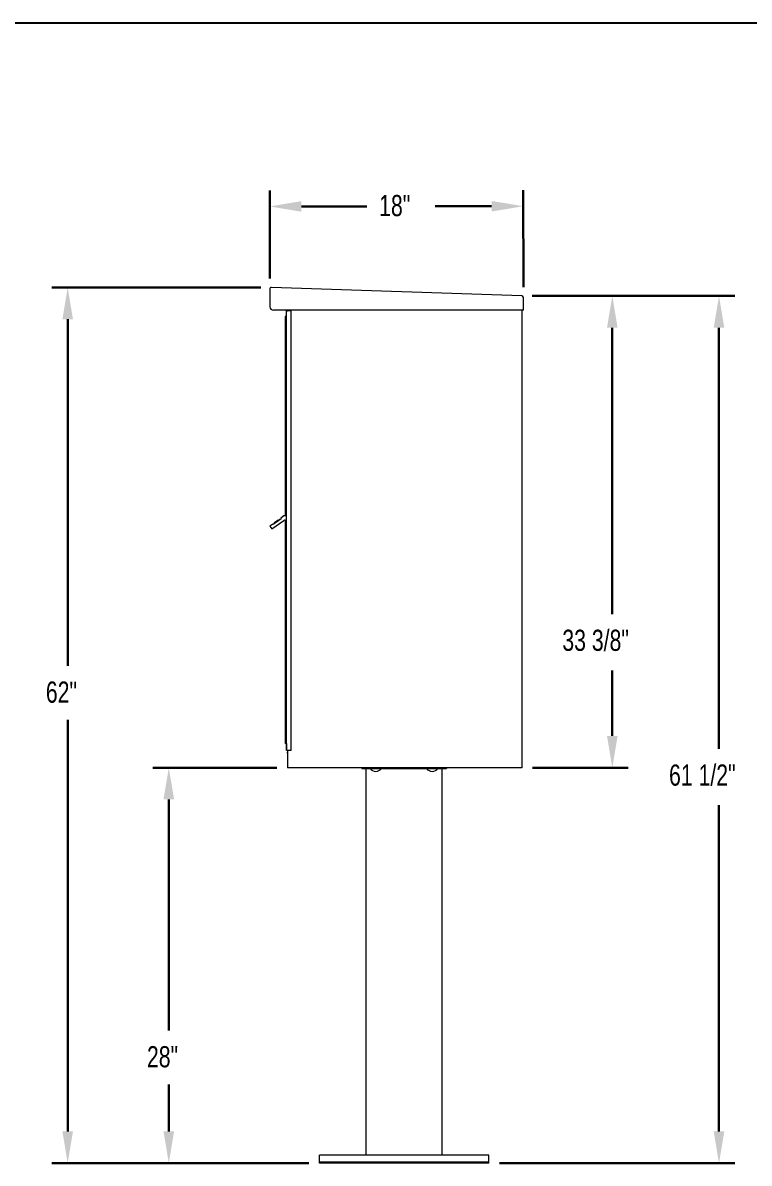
# Paper-space layout 'Layout1' of a CAD drawing. Header units: inches. Extents: x 1.4 to 42.2, y 1.7 to 32.5.
# Drawn here: x 16.85 to 29.72, y 12.28 to 32.48 of the extents above; entities that cross this region are included whole.
import ezdxf
from ezdxf.enums import TextEntityAlignment as Align

# ---------------------------------------------------------------- set-up
doc = ezdxf.new("R2010")
doc.units = ezdxf.units.IN
doc.header["$MEASUREMENT"] = 0
doc.layers.add('BORDER', color=179, linetype='Continuous')
doc.layers.add('SLD-0', color=179, linetype='Continuous')
doc.layers.add('DIM', color=179, linetype='Continuous', lineweight=30)
doc.styles.add('SLDTEXTSTYLE0', font='TXT', dxfattribs={"width": 0.821468})
doc.styles.add('SLDTEXTSTYLE5', font='TXT', dxfattribs={"width": 0.575027})
doc.styles.add('SLDTEXTSTYLE6', font='TXT', dxfattribs={"width": 0.616101})
doc.styles.add('SLDTEXTSTYLE7', font='TXT', dxfattribs={"width": 0.75})
doc.dimstyles.new('SLDDIMSTYLE1', dxfattribs={"dimtxt": 0.375, "dimasz": 0.13, "dimexe": 0, "dimexo": 0.0625, "dimgap": 0.09375, "dimtad": 0, "dimtih": 1, "dimtoh": 1, "dimdec": 0, "dimlfac": 4, "dimrnd": 1e-09, "dimzin": 12, "dimdsep": 46, "dimtxsty": 'SLDTEXTSTYLE0', "dimblk1": 'NONE', "dimblk2": 'NONE', "dimsah": 1, "dimcen": 0.09, "dimadec": 0, "dimazin": 3, "dimtfac": 1, "dimtdec": 3, "dimtofl": 0, "dimtmove": 0, "dimatfit": 3, "dimldrblk": 'NONE', "dimfxl": 0, "dimfrac": 2, "dimtolj": 1, "dimtzin": 12, "dimarcsym": 0})

# ---------------------------------------------------------------- blocks, each defined once
blk = doc.blocks.new('CUTSHEET A-SIZE BORDER')
at = {"layer": 'BORDER'}
blk.add_line((0.125, 7.825), (10.325, 7.825), dxfattribs=at)
at = {"layer": 'BORDER', "color": 179, "style": 'SLDTEXTSTYLE6', "width": 0.616101, "flags": 1}
blk.add_attdef('SHTSIZE', text='', height=0.18, dxfattribs=at).set_placement((7.6081, 4.9473), align=Align.BOTTOM_LEFT)
at = {"layer": 'BORDER', "color": 179, "style": 'SLDTEXTSTYLE5', "width": 0.575027}
for tag, height, p in [('DESC1', 0.125, (6.6112, 1.4391)), ('MODEL', 0.125, (8.8487, 0.941)), ('REV', 0.125, (10.0224, 0.941)), ('SCALE', 0.125, (9.0168, 0.696)), ('NDATE', 0.1, (9.6201, 0.6784)), ('DRWNO', 0.125, (8.8746, 0.2997))]:
    blk.add_attdef(tag, text='', height=height, dxfattribs=at).set_placement(p, align=Align.BOTTOM_LEFT)
at = {"layer": 'BORDER', "color": 179, "flags": 1}
for tag in ['ECN_DSC', 'REVRELDT', 'RAPPDATE', 'RAPPBY', 'LDATE', 'REVBY']:
    blk.add_attdef(tag, (0, 0), '', height=1, dxfattribs=at)
at = {"layer": 'BORDER', "color": 179}
for tag in ['DESC2', 'NDWNBY']:
    blk.add_attdef(tag, (0, 0), '', height=1, dxfattribs=at)
blk = doc.blocks.new('_D_20')
at = {"layer": 'DIM'}
for p, q in [((21.355, 19.285), (19.16, 19.285)), ((19.441, 18.722), (19.441, 14.629)), ((19.441, 12.842), (19.441, 13.673)), ((21.921, 12.28), (19.16, 12.28))]:
    blk.add_line(p, q, dxfattribs=at)
for points in [[(19.347, 18.722), (19.535, 18.722), (19.441, 19.285)], [(19.347, 12.842), (19.535, 12.842), (19.441, 12.28)]]:
    blk.add_solid(points, dxfattribs=at)
at = {"layer": 'DIM', "insert": (19.054, 14.353), "char_height": 0.375, "attachment_point": 1, "style": 'SLDTEXTSTYLE7'}
blk.add_mtext('28"', dxfattribs=at)
blk = doc.blocks.new('_NONE')
blk = doc.blocks.new('_D_21')
at = {"layer": 'DIM'}
for p, q in [((21.072, 27.791), (17.369, 27.791)), ((17.65, 27.228), (17.65, 21.088)), ((17.65, 12.842), (17.65, 20.132)), ((21.921, 12.28), (17.369, 12.28))]:
    blk.add_line(p, q, dxfattribs=at)
for points in [[(17.556, 27.228), (17.744, 27.228), (17.65, 27.791)], [(17.556, 12.842), (17.744, 12.842), (17.65, 12.28)]]:
    blk.add_solid(points, dxfattribs=at)
at = {"layer": 'DIM', "insert": (17.263, 20.811), "char_height": 0.375, "attachment_point": 1, "style": 'SLDTEXTSTYLE7'}
blk.add_mtext('62"', dxfattribs=at)
blk = doc.blocks.new('_D_22')
at = {"layer": 'DIM'}
for p, q in [((21.229, 27.948), (21.228, 29.507)), ((25.722, 27.797), (25.72, 29.512)), ((21.79, 29.226), (22.946, 29.227)), ((25.158, 29.23), (24.162, 29.229))]:
    blk.add_line(p, q, dxfattribs=at)
for points in [[(21.79, 29.32), (21.79, 29.132), (21.228, 29.226)], [(25.158, 29.323), (25.158, 29.136), (25.72, 29.23)]]:
    blk.add_solid(points, dxfattribs=at)
at = {"layer": 'DIM', "insert": (23.167, 29.429), "char_height": 0.375, "attachment_point": 1, "style": 'SLDTEXTSTYLE7'}
blk.add_mtext('18"', dxfattribs=at)
blk = doc.blocks.new('_D_23')
at = {"layer": 'DIM'}
for p, q in [((25.88, 27.641), (27.578, 27.641)), ((27.297, 27.078), (27.297, 22.006)), ((27.297, 19.847), (27.297, 21.008)), ((25.885, 19.285), (27.578, 19.285))]:
    blk.add_line(p, q, dxfattribs=at)
for points in [[(27.203, 27.078), (27.391, 27.078), (27.297, 27.641)], [(27.203, 19.847), (27.391, 19.847), (27.297, 19.285)]]:
    blk.add_solid(points, dxfattribs=at)
at = {"layer": 'DIM', "insert": (26.412, 21.729), "char_height": 0.375, "attachment_point": 1, "style": 'SLDTEXTSTYLE7'}
blk.add_mtext('33 3/8"', dxfattribs=at)
blk = doc.blocks.new('_D_24')
at = {"layer": 'DIM'}
for p, q in [((25.88, 27.641), (29.468, 27.641)), ((29.187, 27.078), (29.187, 19.618)), ((29.187, 12.842), (29.187, 18.621)), ((25.296, 12.28), (29.468, 12.28))]:
    blk.add_line(p, q, dxfattribs=at)
for points in [[(29.093, 27.078), (29.281, 27.078), (29.187, 27.641)], [(29.093, 12.842), (29.281, 12.842), (29.187, 12.28)]]:
    blk.add_solid(points, dxfattribs=at)
at = {"layer": 'DIM', "insert": (28.302, 19.342), "char_height": 0.375, "attachment_point": 1, "style": 'SLDTEXTSTYLE7'}
blk.add_mtext('61 1/2"', dxfattribs=at)

psp = doc.layouts.get("Layout1")

# ---------------------------------------------------------------- linework, layer by layer
at = {"layer": 'SLD-0', "color": 179, "linetype": 'Continuous', "lineweight": 15}
for p, q in [((21.229, 27.761), (21.23, 27.45)), ((25.693, 27.641), (21.26, 27.791)), ((25.722, 27.39), (25.722, 27.611)), ((25.722, 27.39), (25.722, 27.61)), ((25.722, 27.39), (21.294, 27.391)), ((21.503, 27.277), (21.503, 23.746)), ((21.514, 27.277), (21.503, 27.277)), ((21.524, 27.277), (21.514, 27.277)), ((21.523, 27.291), (21.523, 27.37)), ((21.524, 19.59), (21.524, 27.377)), ((21.531, 27.377), (21.524, 27.377)), ((21.524, 27.377), (21.524, 27.377)), ((21.524, 27.377), (21.537, 27.377)), ((21.598, 27.377), (21.531, 27.377)), ((21.537, 27.377), (21.545, 27.377)), ((21.545, 27.39), (21.545, 27.377)), ((21.61, 27.377), (21.598, 27.377)), ((21.61, 19.59), (21.61, 27.377)), ((25.697, 27.39), (25.697, 19.285)), ((25.722, 27.39), (25.697, 27.39)), ((25.697, 27.39), (25.697, 27.39)), ((21.267, 23.514), (21.477, 23.663)), ((21.43, 23.694), (21.287, 23.593)), ((21.307, 23.613), (21.383, 23.667)), ((21.38, 23.671), (21.312, 23.622)), ((21.38, 23.671), (21.383, 23.667)), ((21.382, 23.673), (21.385, 23.669)), ((21.382, 23.673), (21.382, 23.672)), ((21.383, 23.667), (21.408, 23.685)), ((21.408, 23.685), (21.411, 23.681)), ((21.481, 23.743), (21.424, 23.702)), ((21.424, 23.702), (21.43, 23.694)), ((21.524, 23.746), (21.49, 23.746)), ((21.503, 23.668), (21.503, 19.715)), ((21.281, 23.601), (21.23, 23.565)), ((21.23, 23.565), (21.267, 23.514)), ((21.287, 23.593), (21.281, 23.601)), ((21.284, 23.597), (21.307, 23.613)), ((21.302, 23.616), (21.302, 23.615)), ((21.302, 23.615), (21.305, 23.611)), ((21.312, 23.622), (21.304, 23.617)), ((21.304, 23.617), (21.307, 23.613)), ((21.312, 23.622), (21.314, 23.618)), ((21.514, 19.715), (21.503, 19.715)), ((21.523, 19.715), (21.514, 19.715)), ((21.523, 19.715), (21.523, 19.683)), ((21.523, 19.715), (21.524, 19.715)), ((21.523, 19.683), (21.524, 19.683)), ((21.523, 19.676), (21.523, 19.597)), ((21.531, 19.59), (21.524, 19.59)), ((21.598, 19.59), (21.531, 19.59)), ((21.542, 19.541), (21.543, 19.551)), ((21.542, 19.541), (21.542, 19.285)), ((21.545, 19.541), (21.542, 19.541)), ((21.543, 19.551), (21.545, 19.557)), ((21.545, 19.59), (21.545, 19.285)), ((21.61, 19.59), (21.598, 19.59)), ((21.542, 19.285), (21.545, 19.285)), ((25.654, 19.285), (21.545, 19.285)), ((22.859, 19.285), (22.859, 19.27)), ((22.859, 19.27), (24.359, 19.27)), ((22.935, 12.42), (22.935, 19.27)), ((23.006, 19.27), (23.006, 19.268)), ((23.209, 19.268), (23.006, 19.268)), ((23.209, 19.268), (23.209, 19.27)), ((24.006, 19.27), (24.006, 19.268)), ((24.209, 19.268), (24.006, 19.268)), ((24.209, 19.268), (24.209, 19.27)), ((24.286, 12.42), (24.286, 19.27)), ((24.359, 19.285), (24.359, 19.27)), ((25.697, 19.285), (25.654, 19.285)), ((22.109, 12.295), (22.109, 12.42)), ((25.109, 12.42), (22.109, 12.42)), ((25.109, 12.295), (25.109, 12.42)), ((22.109, 12.28), (22.109, 12.295)), ((25.109, 12.295), (22.109, 12.295)), ((25.109, 12.28), (22.109, 12.28)), ((25.109, 12.28), (25.109, 12.295))]:
    psp.add_line(p, q, dxfattribs=at)
for centre, radius, start, end in [((21.259, 27.761), 0.03, 88.0601, 180.0601), ((25.692, 27.611), 0.03, 0.0601, 88.0601), ((21.289, 27.45), 0.0595, 180.0601, 274.4354), ((21.495, 23.638), 0.0313, 22.2912, 125.4505), ((21.49, 23.731), 0.015, 90, 125.4505), ((23.107, 19.351), 0.131, 219.2047, 320.7953), ((24.107, 19.351), 0.131, 219.2047, 320.7953)]:
    psp.add_arc(centre, radius, start, end, dxfattribs=at)
for points, knots in [([(21.523, 27.37), (21.523, 27.37), (21.523, 27.37), (21.523, 27.371), (21.523, 27.371), (21.524, 27.372), (21.524, 27.372)], [0, 0, 0, 0, 0.074711, 0.173035, 0.434059, 1, 1, 1, 1]), ([(21.524, 27.289), (21.524, 27.289), (21.523, 27.289), (21.523, 27.29), (21.523, 27.29), (21.523, 27.29), (21.523, 27.291), (21.523, 27.291), (21.523, 27.291)], [0, 0, 0, 0, 0.347566, 0.576675, 0.812389, 0.905901, 0.98129, 1, 1, 1, 1]), ([(21.523, 19.676), (21.523, 19.676), (21.523, 19.676), (21.523, 19.677), (21.523, 19.678), (21.524, 19.678), (21.524, 19.678)], [0, 0, 0, 0, 0.074711, 0.173035, 0.434059, 1, 1, 1, 1]), ([(21.524, 19.595), (21.524, 19.595), (21.523, 19.595), (21.523, 19.596), (21.523, 19.596), (21.523, 19.597), (21.523, 19.597), (21.523, 19.597), (21.523, 19.597)], [0, 0, 0, 0, 0.3475659, 0.5766751, 0.8123886, 0.9059015, 0.9812897, 1, 1, 1, 1])]:
    psp.add_open_spline(points, degree=3, knots=knots, dxfattribs=at)

# ---------------------------------------------------------------- block references
at = {"color": 7, "linetype": 'Continuous', "xscale": 4, "yscale": 4, "zscale": 4}
psp.add_blockref('CUTSHEET A-SIZE BORDER', (0.929, 1.179), dxfattribs=at)

# ---------------------------------------------------------------- dimensions: what is measured, and where the dimension line sits
at = {"layer": 'DIM'}
for base, p1, p2, angle, text, picture, middle in [((21.228, 29.226), (25.722, 27.61), (21.229, 27.761), 0.0601, '<>""', '_D_22', (23.554, 29.228)), ((17.65, 27.791), (22.109, 12.28), (21.259, 27.791), 90, '<>""', '_D_21', (17.65, 20.61)), ((29.187, 27.641), (25.109, 12.28), (25.692, 27.641), 90, '61 1/2""', '_D_24', (29.187, 19.12)), ((27.297, 27.641), (25.697, 19.285), (25.692, 27.641), 90, '33 3/8""', '_D_23', (27.297, 21.507)), ((19.441, 19.285), (22.109, 12.28), (21.542, 19.285), 90, '<>""', '_D_20', (19.441, 14.151))]:
    dim = psp.add_linear_dim(base=base, p1=p1, p2=p2, angle=angle, text=text, dimstyle='SLDDIMSTYLE1', dxfattribs=at)
    dim.commit()
    dim.dimension.update_dxf_attribs({"geometry": picture, "text_midpoint": middle, "dimtype": 160})

doc.saveas('drawing.dxf')
